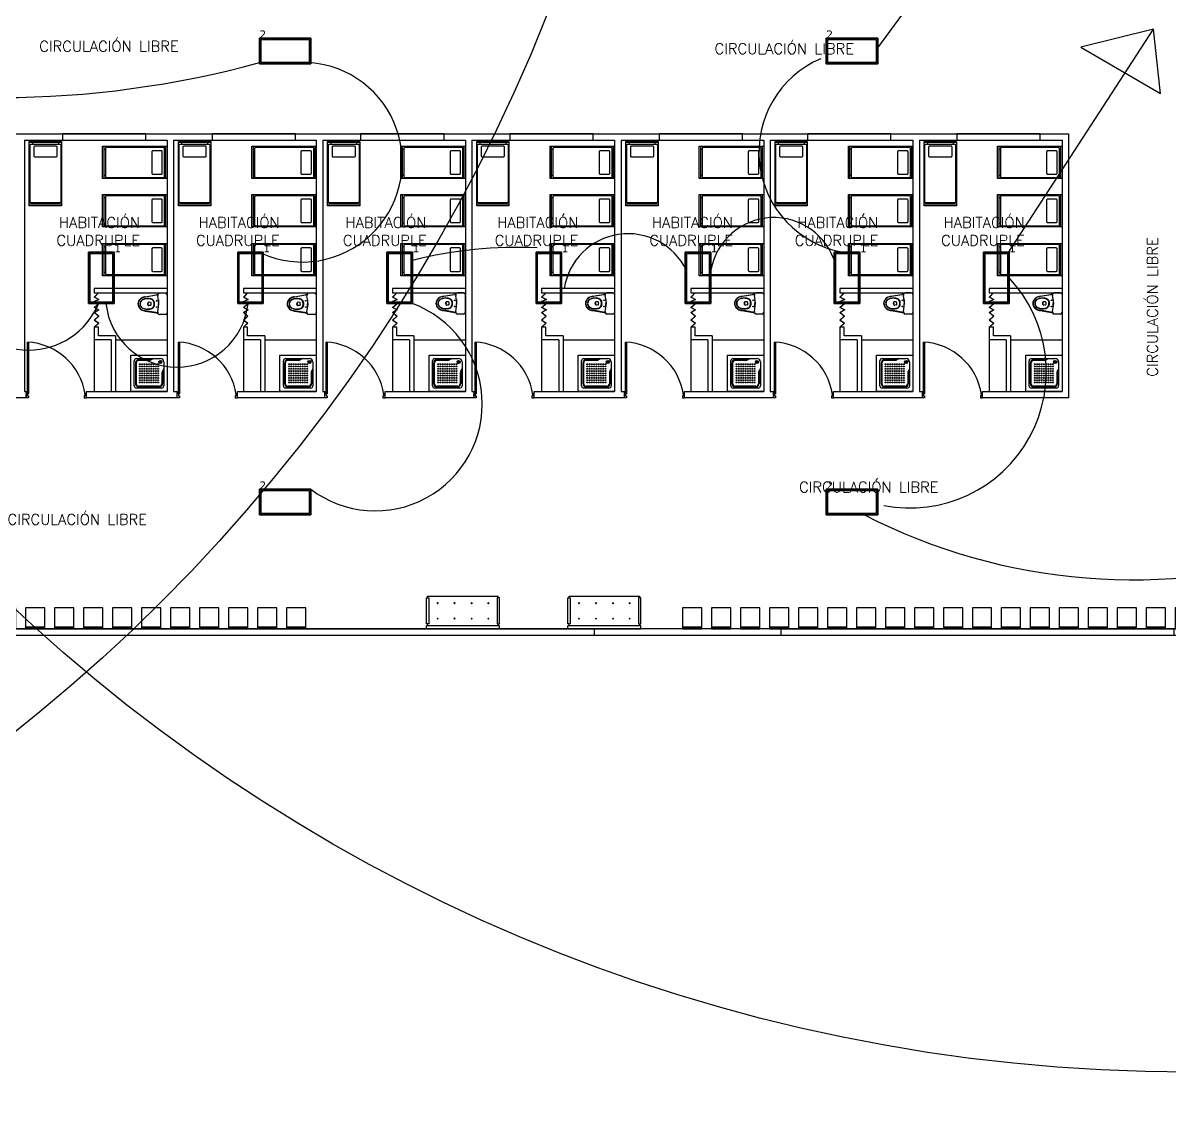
# Model space of a CAD drawing. Header units: metres. Extents: x -24 to 527, y -154 to 95.
# Drawn here: x 41.52 to 68.21, y -10.93 to 14.26 of the extents above; entities that cross this region are included whole.
import ezdxf

# ---------------------------------------------------------------- set-up
doc = ezdxf.new("R2010")
doc.units = ezdxf.units.M
doc.header["$MEASUREMENT"] = 0
for name, color, linetype in [('AN-TEXTO', 3, 'Continuous'), ('AR-MOBILIRIO', 1, 'Continuous'), ('AR-MUROS', 6, 'Continuous'), ('AR-PUERTAS', 2, 'Continuous'), ('AR-VENTANAS', 2, 'Continuous')]:
    doc.layers.add(name, color=color, linetype=linetype)
doc.layers.add('EQUIPO', color=1, linetype='Continuous', lineweight=0)
doc.styles.add('REGULAR-2.5', font='romans.shx', dxfattribs={"height": 2.5})
doc.styles.add('TableTextStyle', font='')
doc.styles.get('TableTextStyle').set_extended_font_data('VERDANA.TTF')

# ---------------------------------------------------------------- blocks, each defined once
blk = doc.blocks.new('31643339')
at = {"layer": 'AR-MOBILIRIO'}
for p, q in [((0.038, 0.5), (0.038, -0.5)), ((0.038, 0.4), (0.087, 0.4)), ((1.9, 0.4), (1.95, 0.4)), ((1.95, 0.5), (1.95, -0.5)), ((0.038, -0.4), (0.087, -0.4)), ((1.9, -0.4), (1.95, -0.4))]:
    blk.add_line(p, q, dxfattribs=at)
blk.add_lwpolyline([(0, -0.5), (0, 0.5), (2, 0.5), (2, -0.5)], close=True, dxfattribs=at)
for points in [[(1.87, 0.475, -0.414214), (1.9, 0.445), (1.9, -0.445, -0.414214), (1.87, -0.475), (0.117, -0.475, -0.414214), (0.087, -0.445), (0.087, 0.445, -0.414214), (0.117, 0.475)], [(0.15, -0.332, 0.414214), (0.18, -0.362), (0.447, -0.362, 0.414214), (0.477, -0.332), (0.477, 0.333, 0.414214), (0.447, 0.363), (0.18, 0.363, 0.414214), (0.15, 0.333)]]:
    blk.add_lwpolyline(points, format="xyb", close=True, dxfattribs=at)
blk = doc.blocks.new('AR-PUERTA 2')
at = {"layer": 'AR-PUERTAS', "linetype": 'Continuous'}
for points in [[(-1.354, -0.058), (-1.354, -0.008), (-1.329, -0.008), (-1.329, 0.042), (-1.379, 0.042), (-1.379, -0.058)], [(-0.029, -0.008), (-0.029, 0.042), (0.021, 0.042), (0.021, -0.058), (-0.004, -0.058), (-0.004, -0.008)], [(-0.004, -0.058), (-0.004, -1.258), (-0.029, -1.258), (-0.029, -0.058)]]:
    blk.add_lwpolyline(points, close=True, dxfattribs=at)
blk.add_arc((0.061, 0.169), 1.428, 188.1236, 267.3924, dxfattribs=at)
blk = doc.blocks.new('silla')
for points in [[(-0.225, -0.023), (0.225, -0.023), (0.225, 0.023), (-0.225, 0.023)], [(-0.225, -0.473), (0.225, -0.473), (0.225, -0.023), (-0.225, -0.023)]]:
    blk.add_lwpolyline(points, close=True)
blk = doc.blocks.new('*U99')
at = {"layer": 'AR-MOBILIRIO', "rotation": 90}
blk.add_blockref('silla', (-0.225, 0), dxfattribs=at)
blk = doc.blocks.new('*U100')
at = {"layer": 'AR-MUROS', "color": 0, "linetype": 'ByBlock', "lineweight": -2}
for p in [(0, 12.825), (0, 12.15), (0, 11.475), (0, 10.8), (0, 10.125), (0, 9.45), (0, 8.775), (0, 8.1), (0, 7.425), (0, 6.75), (0, 6.075), (0, 5.4), (0, 4.725), (0, 4.05), (0, 3.375), (0, 2.7), (0, 2.025), (0, 1.35), (0, 0.675), (0, 0)]:
    blk.add_blockref('*U99', p, dxfattribs=at)
blk = doc.blocks.new('mueb')
at = {"layer": 'AR-MOBILIRIO'}
for p, q in [((354.197, 187.284), (354.197, 187.21)), ((355.897, 187.284), (354.197, 187.284)), ((354.197, 187.21), (355.897, 187.21)), ((354.251, 187.161), (354.197, 187.161)), ((354.197, 187.161), (354.197, 186.556)), ((354.224, 187.21), (354.224, 187.161)), ((354.251, 186.556), (354.251, 187.161)), ((355.842, 187.161), (355.897, 187.161)), ((355.842, 186.556), (355.842, 187.161)), ((355.87, 187.21), (355.87, 187.161)), ((355.897, 187.284), (355.897, 187.21)), ((355.897, 187.161), (355.897, 186.556)), ((354.468, 187.058), (354.444, 187.033)), ((354.468, 187.033), (354.444, 187.058)), ((354.859, 187.058), (354.834, 187.033)), ((354.859, 187.033), (354.834, 187.058)), ((355.232, 187.033), (355.257, 187.058)), ((355.232, 187.058), (355.257, 187.033)), ((355.623, 187.033), (355.647, 187.058)), ((355.623, 187.058), (355.647, 187.033)), ((354.468, 186.67), (354.444, 186.695)), ((354.468, 186.695), (354.444, 186.67)), ((354.859, 186.695), (354.834, 186.67)), ((354.859, 186.67), (354.834, 186.695)), ((355.232, 186.67), (355.257, 186.695)), ((355.232, 186.695), (355.257, 186.67)), ((355.623, 186.695), (355.647, 186.67)), ((355.623, 186.67), (355.647, 186.695)), ((354.197, 186.556), (354.251, 186.556)), ((354.197, 186.556), (354.251, 186.556)), ((354.224, 186.556), (354.224, 186.52)), ((354.224, 186.556), (354.224, 186.52)), ((355.87, 186.52), (354.224, 186.52)), ((355.897, 186.556), (355.842, 186.556)), ((355.87, 186.556), (355.87, 186.52))]:
    blk.add_line(p, q, dxfattribs=at)
blk = doc.blocks.new('*U101')
at = {"layer": 'AR-MOBILIRIO', "rotation": 90}
blk.add_blockref('silla', (-0.225, 0), dxfattribs=at)
blk = doc.blocks.new('*U102')
at = {"layer": 'AR-MUROS', "color": 0, "linetype": 'ByBlock', "lineweight": -2}
for p in [(0, 12.15), (0, 11.475), (0, 10.8), (0, 10.125), (0, 9.45), (0, 8.775), (0, 8.1), (0, 7.425), (0, 6.75), (0, 6.075), (0, 5.4), (0, 4.725), (0, 4.05), (0, 3.375), (0, 2.7), (0, 2.025), (0, 1.35), (0, 0.675), (0, 0)]:
    blk.add_blockref('*U101', p, dxfattribs=at)
blk = doc.blocks.new('AR-PUERTA ACORDION')
at = {"layer": 'AR-PUERTAS'}
blk.add_lwpolyline([(-0.386, 0.049), (-0.288, -0.046), (-0.235, 0.057), (-0.185, -0.044), (-0.129, 0.054), (-0.046, -0.045), (0.01, 0.056), (0.073, -0.046), (0.158, 0.053), (0.252, -0.046), (0.317, 0.054), (0.41, -0.047), (0.41, -0.054), (0.318, 0.046), (0.253, -0.054), (0.158, 0.046), (0.072, -0.054), (0.01, 0.046), (-0.045, -0.054), (-0.128, 0.046), (-0.185, -0.054), (-0.235, 0.046), (-0.287, -0.054), (-0.39, 0.046)], close=True, dxfattribs=at)
blk = doc.blocks.new('A$C05366594')
at = {"layer": 'AR-MOBILIRIO', "linetype": 'Continuous'}
for p, q in [((0, 0), (0, 0.72)), ((0, 0.72), (0.72, 0.72)), ((0.72, 0.72), (0.72, 0)), ((0.068, 0.113), (0.068, 0.608)), ((0.09, 0.563), (0.09, 0.158)), ((0.113, 0.653), (0.585, 0.653)), ((0.367, 0.63), (0.158, 0.63)), ((0.428, 0.653), (0.397, 0.637)), ((0.653, 0.585), (0.653, 0.113)), ((0.63, 0.367), (0.63, 0.158)), ((0.653, 0.428), (0.637, 0.397)), ((0.72, 0), (0, 0)), ((0.608, 0.068), (0.113, 0.068)), ((0.563, 0.09), (0.158, 0.09))]:
    blk.add_line(p, q, dxfattribs=at)
at = {"layer": 'AR-MOBILIRIO', "color": 250}
for p, q in [((0.104, 0.563), (0.104, 0.158)), ((0.367, 0.617), (0.158, 0.617)), ((0.458, 0.653), (0.403, 0.625)), ((0.653, 0.458), (0.625, 0.403)), ((0.617, 0.367), (0.617, 0.158)), ((0.563, 0.104), (0.158, 0.104))]:
    blk.add_line(p, q, dxfattribs=at)
at = {"layer": 'AR-MOBILIRIO', "linetype": 'Continuous'}
for centre, major_axis, start_param, end_param in [((0.113, 0.608), (0.0318, 0.0318), 0.785398, 2.356194), ((0.158, 0.563), (0.0477, 0.0477), 0.785398, 2.356194), ((0.367, 0.698), (0.0477, 0.0477), 3.926991, 4.390638), ((0.585, 0.585), (0.0477, 0.0477), 5.497787, 7.068583), ((0.698, 0.367), (-0.0477, 0.0477), 0.321751, 0.785398), ((0.113, 0.113), (-0.0318, 0.0318), 0.785398, 2.356194), ((0.158, 0.158), (-0.0477, 0.0477), 0.785398, 2.356194), ((0.158, 0.158), (-0.0477, 0.0477), 0.785398, 2.356194), ((0.563, 0.158), (0.0477, 0.0477), 3.926991, 5.497787), ((0.608, 0.113), (-0.0318, 0.0318), 2.356194, 3.926991)]:
    blk.add_ellipse(centre, major_axis=major_axis, ratio=1, start_param=start_param, end_param=end_param, dxfattribs=at)
at = {"layer": 'AR-MOBILIRIO', "color": 250}
for centre, major_axis, start_param, end_param in [((0.158, 0.563), (-0.0382, 0.0382), -0.785398, 0.785398), ((0.18, 0.54), (-0.00636, 0.00636), -0.785398, 5.497787), ((0.18, 0.495), (-0.00636, 0.00636), -0.785398, 5.497787), ((0.18, 0.45), (-0.00636, 0.00636), -0.785398, 5.497787), ((0.225, 0.54), (0.00636, 0.00636), 0.785398, 7.068583), ((0.225, 0.495), (0.00636, 0.00636), 0.785398, 7.068583), ((0.225, 0.45), (0.00636, 0.00636), 0.785398, 7.068583), ((0.27, 0.54), (0.00636, 0.00636), 0.785398, 7.068583), ((0.27, 0.495), (0.00636, 0.00636), 0.785398, 7.068583), ((0.27, 0.45), (0.00636, 0.00636), 0.785398, 7.068583), ((0.315, 0.54), (-0.00636, 0.00636), -0.785398, 5.497787), ((0.315, 0.495), (-0.00636, 0.00636), -0.785398, 5.497787), ((0.315, 0.45), (-0.00636, 0.00636), -0.785398, 5.497787), ((0.36, 0.54), (-0.00636, 0.00636), -0.785398, 5.497787), ((0.36, 0.495), (-0.00636, 0.00636), -0.785398, 5.497787), ((0.36, 0.45), (-0.00636, 0.00636), -0.785398, 5.497787), ((0.367, 0.698), (0.0573, 0.0573), 3.926991, 4.390638), ((0.405, 0.54), (-0.00636, 0.00636), -0.785398, 5.497787), ((0.405, 0.495), (-0.00636, 0.00636), -0.785398, 5.497787), ((0.405, 0.45), (-0.00636, 0.00636), -0.785398, 5.497787), ((0.45, 0.54), (0.00636, 0.00636), 0.785398, 7.068583), ((0.45, 0.495), (0.00636, 0.00636), 0.785398, 7.068583), ((0.45, 0.45), (0.00636, 0.00636), 0.785398, 7.068583), ((0.495, 0.54), (0.00636, 0.00636), 0.785398, 7.068583), ((0.495, 0.495), (0.00636, 0.00636), 0.785398, 7.068583), ((0.495, 0.45), (0.00636, 0.00636), 0.785398, 7.068583), ((0.54, 0.54), (-0.00636, 0.00636), -0.785398, 5.497787), ((0.54, 0.495), (-0.00636, 0.00636), -0.785398, 5.497787), ((0.54, 0.45), (-0.00636, 0.00636), -0.785398, 5.497787), ((0.585, 0.585), (0.0223, 0.0223), 0.785398, 7.068583), ((0.585, 0.585), (-0.00955, 0.00955), -0.785398, 5.497787), ((0.576, 0.585), (0.00286, 0.00286), 0.785398, 7.068583), ((0.581, 0.592), (0.00286, 0.00286), 0.785398, 7.068583), ((0.581, 0.578), (0.00286, 0.00286), 0.785398, 7.068583), ((0.589, 0.592), (0.00286, 0.00286), 0.785398, 7.068583), ((0.589, 0.578), (0.00286, 0.00286), 0.785398, 7.068583), ((0.594, 0.585), (0.00286, 0.00286), 0.785398, 7.068583), ((0.18, 0.405), (-0.00636, 0.00636), -0.785398, 5.497787), ((0.18, 0.36), (-0.00636, 0.00636), -0.785398, 5.497787), ((0.18, 0.315), (-0.00636, 0.00636), -0.785398, 5.497787), ((0.18, 0.27), (-0.00636, 0.00636), -0.785398, 5.497787), ((0.18, 0.225), (-0.00636, 0.00636), -0.785398, 5.497787), ((0.225, 0.405), (0.00636, 0.00636), 0.785398, 7.068583), ((0.225, 0.36), (0.00636, 0.00636), 0.785398, 7.068583), ((0.225, 0.315), (0.00636, 0.00636), 0.785398, 7.068583), ((0.225, 0.27), (0.00636, 0.00636), 0.785398, 7.068583), ((0.225, 0.225), (0.00636, 0.00636), 0.785398, 7.068583), ((0.27, 0.405), (0.00636, 0.00636), 0.785398, 7.068583), ((0.27, 0.36), (0.00636, 0.00636), 0.785398, 7.068583), ((0.27, 0.315), (0.00636, 0.00636), 0.785398, 7.068583), ((0.27, 0.27), (0.00636, 0.00636), 0.785398, 7.068583), ((0.27, 0.225), (0.00636, 0.00636), 0.785398, 7.068583), ((0.315, 0.36), (-0.00636, 0.00636), -0.785398, 5.497787), ((0.315, 0.315), (-0.00636, 0.00636), -0.785398, 5.497787), ((0.315, 0.27), (-0.00636, 0.00636), -0.785398, 5.497787), ((0.315, 0.225), (-0.00636, 0.00636), -0.785398, 5.497787), ((0.315, 0.405), (-0.00636, 0.00636), -0.785398, 5.497787), ((0.36, 0.405), (-0.00636, 0.00636), -0.785398, 5.497787), ((0.36, 0.36), (-0.00636, 0.00636), -0.785398, 5.497787), ((0.36, 0.315), (-0.00636, 0.00636), -0.785398, 5.497787), ((0.36, 0.27), (-0.00636, 0.00636), -0.785398, 5.497787), ((0.36, 0.225), (-0.00636, 0.00636), -0.785398, 5.497787), ((0.405, 0.405), (-0.00636, 0.00636), -0.785398, 5.497787), ((0.405, 0.36), (-0.00636, 0.00636), -0.785398, 5.497787), ((0.405, 0.315), (-0.00636, 0.00636), -0.785398, 5.497787), ((0.405, 0.27), (-0.00636, 0.00636), -0.785398, 5.497787), ((0.405, 0.225), (-0.00636, 0.00636), -0.785398, 5.497787), ((0.45, 0.405), (0.00636, 0.00636), 0.785398, 7.068583), ((0.45, 0.36), (0.00636, 0.00636), 0.785398, 7.068583), ((0.45, 0.315), (0.00636, 0.00636), 0.785398, 7.068583), ((0.45, 0.27), (0.00636, 0.00636), 0.785398, 7.068583), ((0.45, 0.225), (0.00636, 0.00636), 0.785398, 7.068583), ((0.495, 0.405), (0.00636, 0.00636), 0.785398, 7.068583), ((0.495, 0.36), (0.00636, 0.00636), 0.785398, 7.068583), ((0.495, 0.315), (0.00636, 0.00636), 0.785398, 7.068583), ((0.495, 0.27), (0.00636, 0.00636), 0.785398, 7.068583), ((0.495, 0.225), (0.00636, 0.00636), 0.785398, 7.068583), ((0.54, 0.36), (-0.00636, 0.00636), -0.785398, 5.497787), ((0.54, 0.315), (-0.00636, 0.00636), -0.785398, 5.497787), ((0.54, 0.27), (-0.00636, 0.00636), -0.785398, 5.497787), ((0.54, 0.225), (-0.00636, 0.00636), -0.785398, 5.497787), ((0.54, 0.405), (-0.00636, 0.00636), -0.785398, 5.497787), ((0.698, 0.367), (-0.0573, 0.0573), 0.321751, 0.785398), ((0.158, 0.158), (-0.0382, 0.0382), 0.785398, 2.356194), ((0.158, 0.158), (0.0382, 0.0382), 2.356194, 3.926991), ((0.18, 0.18), (-0.00636, 0.00636), -0.785398, 5.497787), ((0.225, 0.18), (0.00636, 0.00636), 0.785398, 7.068583), ((0.27, 0.18), (0.00636, 0.00636), 0.785398, 7.068583), ((0.315, 0.18), (-0.00636, 0.00636), -0.785398, 5.497787), ((0.36, 0.18), (-0.00636, 0.00636), -0.785398, 5.497787), ((0.405, 0.18), (-0.00636, 0.00636), -0.785398, 5.497787), ((0.45, 0.18), (0.00636, 0.00636), 0.785398, 7.068583), ((0.495, 0.18), (0.00636, 0.00636), 0.785398, 7.068583), ((0.54, 0.18), (-0.00636, 0.00636), -0.785398, 5.497787), ((0.563, 0.158), (0.0382, 0.0382), 3.926991, 5.497787)]:
    blk.add_ellipse(centre, major_axis=major_axis, ratio=1, start_param=start_param, end_param=end_param, dxfattribs=at)
blk = doc.blocks.new('1p-toppiece')
at = {"layer": 'AR-MOBILIRIO'}
for p, q in [((-0.532, 0.174), (-0.265, 0.22)), ((-0.232, 0.219), (-0.531, 0.169)), ((-0.485, 0.003), (-0.485, 0.003)), ((-0.485, 0.003), (-0.485, 0.003)), ((-0.485, 0.003), (-0.485, 0.003)), ((-0.485, 0.003), (-0.485, 0.003)), ((-0.485, 0.003), (-0.485, 0.003)), ((-0.485, 0.003), (-0.485, 0.003)), ((-0.485, 0.003), (-0.485, 0.003)), ((-0.485, 0.003), (-0.485, 0.003)), ((-0.406, 0.039), (-0.443, 0.044)), ((-0.232, 0.22), (-0.232, 0.195)), ((-0.205, 0.008), (-0.232, 0.195)), ((-0.218, 0.098), (-0.218, 0.003)), ((-0.218, -0.093), (-0.218, 0.003)), ((-0.047, 0.26), (-0.192, 0.26)), ((-0.007, 0.22), (-0.007, -0.214)), ((-0.532, -0.169), (-0.265, -0.215)), ((-0.232, -0.214), (-0.531, -0.163)), ((-0.406, -0.034), (-0.443, -0.039)), ((-0.232, -0.189), (-0.205, -0.003)), ((-0.232, -0.189), (-0.232, -0.214)), ((-0.047, -0.254), (-0.192, -0.254))]:
    blk.add_line(p, q, dxfattribs=at)
blk.add_lwpolyline([(-0.467, -0.009, 0.139005), (-0.464, -0.009, 0.107089), (-0.461, -0.006, 0.080212), (-0.46, -0.002, 0.06796), (-0.459, 0.003, 0.06796), (-0.46, 0.007, 0.080212), (-0.461, 0.011, 0.107089), (-0.464, 0.014, 0.139005), (-0.467, 0.015, 0.139005), (-0.47, 0.014, 0.107089), (-0.473, 0.011, 0.080212), (-0.474, 0.007, 0.06796), (-0.475, 0.003, 0.06796), (-0.474, -0.002, 0.080212), (-0.473, -0.006, 0.107089), (-0.47, -0.009, 0.139005)], format="xyb", close=True, dxfattribs=at)
for centre in [(-0.26, 0.078), (-0.26, -0.072)]:
    blk.add_circle(centre, 0.008, dxfattribs=at)
for centre, radius, start, end in [((-0.545, -0.004), 0.165, 137.5273, 177.8064), ((-0.545, 0.009), 0.165, 182.1936, 222.4727), ((-0.545, -0.004), 0.159, 137.1746, 177.7477), ((-0.545, 0.009), 0.159, 182.2523, 222.8254), ((-0.518, -0.034), 0.206, 106.927, 136.493), ((-0.541, -0.003), 0.122, 134.1142, 177.24), ((-0.541, 0.008), 0.122, 182.76, 225.8858), ((-0.518, -0.034), 0.2, 106.5054, 136.1127), ((-0.541, -0.003), 0.115, 133.4423, 177.1285), ((-0.541, 0.008), 0.115, 182.8715, 226.5577), ((-0.519, -0.031), 0.157, 102.7254, 132.8308), ((-0.52, -0.03), 0.15, 101.8667, 132.1155), ((-0.482, -0.117), 0.296, 99.7929, 108.8085), ((-0.482, -0.12), 0.292, 99.5848, 108.4322), ((-0.482, -0.148), 0.279, 90.6669, 104.9929), ((-0.482, -0.156), 0.281, 90.6819, 104.1933), ((-0.474, -0.297), 0.428, 81.7587, 91.4179), ((-0.488, -0.362), 0.487, 81.705, 89.6761), ((-0.434, 0.003), 0.0456, 126.1832, 180), ((-0.434, 0.003), 0.0456, 180, 233.8168), ((-0.447, 0.019), 0.025, 82.2348, 126.1832), ((-0.434, -0.002), 0.123, 44.007, 82.2929), ((-0.431, -0.004), 0.132, 44.3018, 82.295), ((-0.408, 0.024), 0.015, 13.7696, 82.2348), ((-0.495, 0.003), 0.105, 0, 13.7696), ((-0.495, 0.003), 0.105, 346.2304, 0), ((-0.46, 0.006), 0.138, 358.6352, 34.0042), ((-0.46, -0.001), 0.138, 325.9958, 1.3648), ((-0.441, 0.008), 0.132, 357.4666, 37.446), ((-0.441, -0.003), 0.132, 322.554, 2.5334), ((-0.24, 0.073), 0.15, 87.0389, 99.7929), ((-0.192, 0.22), 0.04, 90, 180), ((-0.244, 0.003), 0.04, 351.6776, 8.3142), ((-0.047, 0.22), 0.04, 0, 90), ((-0.518, 0.039), 0.206, 223.507, 253.073), ((-0.518, 0.039), 0.2, 223.8873, 253.4946), ((-0.519, 0.036), 0.157, 227.1692, 257.2746), ((-0.52, 0.036), 0.15, 227.8845, 258.1333), ((-0.482, 0.122), 0.296, 251.1915, 260.2071), ((-0.482, 0.125), 0.292, 251.5678, 260.4152), ((-0.482, 0.153), 0.279, 255.0071, 269.3331), ((-0.482, 0.161), 0.281, 255.8067, 269.3181), ((-0.488, 0.368), 0.487, 270.3239, 278.295), ((-0.474, 0.302), 0.428, 268.5821, 278.2413), ((-0.447, -0.014), 0.025, 233.8168, 277.7652), ((-0.434, 0.007), 0.123, 277.7071, 315.993), ((-0.431, 0.009), 0.132, 277.705, 315.6982), ((-0.408, -0.019), 0.015, 277.7652, 346.2304), ((-0.24, -0.067), 0.15, 260.2071, 272.966), ((-0.192, -0.214), 0.04, 180, 270), ((-0.047, -0.214), 0.04, 270, 360)]:
    blk.add_arc(centre, radius, start, end, dxfattribs=at)

msp = doc.modelspace()

# ---------------------------------------------------------------- linework, layer by layer
at = {"layer": 'AR-MUROS'}
for p, q in [((43.183, 7.179), (43.183, 6.879)), ((43.283, 7.179), (43.183, 7.179)), ((43.283, 6.979), (43.283, 7.179)), ((43.682, 6.979), (43.682, 5.679)), ((46.657, 7.179), (46.657, 6.879)), ((46.757, 7.179), (46.657, 7.179)), ((46.757, 6.979), (46.757, 7.179)), ((47.156, 6.979), (47.156, 5.679)), ((50.13, 7.179), (50.13, 6.879)), ((50.23, 7.179), (50.13, 7.179)), ((50.23, 6.979), (50.23, 7.179)), ((50.629, 6.979), (50.629, 5.679)), ((53.603, 7.179), (53.603, 6.879)), ((53.703, 7.179), (53.603, 7.179)), ((53.703, 6.979), (53.703, 7.179)), ((54.102, 6.979), (54.102, 5.679)), ((57.076, 7.179), (57.076, 6.879)), ((57.176, 7.179), (57.076, 7.179)), ((57.176, 6.979), (57.176, 7.179)), ((57.575, 6.979), (57.575, 5.679)), ((60.55, 7.179), (60.55, 6.879)), ((60.65, 7.179), (60.55, 7.179)), ((60.65, 6.979), (60.65, 7.179)), ((61.049, 6.979), (61.049, 5.679)), ((64.023, 7.179), (64.023, 6.879)), ((64.123, 7.179), (64.023, 7.179)), ((64.123, 6.979), (64.123, 7.179)), ((64.522, 6.979), (64.522, 5.679)), ((43.183, 6.879), (43.183, 5.679)), ((43.582, 6.879), (43.582, 5.679)), ((46.657, 6.879), (46.657, 5.679)), ((47.056, 6.879), (47.056, 5.679)), ((50.13, 6.879), (50.13, 5.679)), ((50.529, 6.879), (50.529, 5.679)), ((53.603, 6.879), (53.603, 5.679)), ((54.002, 6.879), (54.002, 5.679)), ((57.076, 6.879), (57.076, 5.679)), ((57.475, 6.879), (57.475, 5.679)), ((60.55, 6.879), (60.55, 5.679)), ((60.949, 6.879), (60.949, 5.679)), ((64.023, 6.879), (64.023, 5.679)), ((64.422, 6.879), (64.422, 5.679))]:
    msp.add_line(p, q, dxfattribs=at)
for points in [[(93.94, 16.816), (93.94, 0), (6, 0)], [(38.086, 11.679), (41.559, 11.679)], [(41.559, 11.679), (45.032, 11.679)], [(41.559, 11.529), (41.559, 5.679)], [(41.559, 11.529), (44.882, 11.529), (44.882, 5.679)], [(45.032, 11.679), (48.506, 11.679)], [(45.032, 11.529), (45.032, 5.679)], [(45.032, 11.529), (48.356, 11.529), (48.356, 5.679)], [(48.506, 11.679), (51.979, 11.679)], [(48.506, 11.529), (48.506, 5.679)], [(48.506, 11.529), (51.829, 11.529), (51.829, 5.679)], [(51.979, 11.679), (55.452, 11.679)], [(51.979, 11.529), (51.979, 5.679)], [(51.979, 11.529), (55.302, 11.529), (55.302, 5.679)], [(55.452, 11.679), (58.925, 11.679)], [(55.452, 11.529), (55.452, 5.679)], [(55.452, 11.529), (58.775, 11.529), (58.775, 5.679)], [(58.925, 11.679), (62.399, 11.679)], [(58.925, 11.529), (58.925, 5.679)], [(58.925, 11.529), (62.249, 11.529), (62.249, 5.679)], [(62.399, 11.679), (65.872, 11.679), (65.872, 5.529)], [(62.399, 11.529), (62.399, 5.679)], [(62.399, 11.529), (65.722, 11.529), (65.722, 5.679)], [(44.882, 8.079), (43.183, 8.079), (43.183, 7.979), (44.882, 7.979)], [(48.356, 8.079), (46.657, 8.079), (46.657, 7.979), (48.356, 7.979)], [(51.829, 8.079), (50.13, 8.079), (50.13, 7.979), (51.829, 7.979)], [(55.302, 8.079), (53.603, 8.079), (53.603, 7.979), (55.302, 7.979)], [(58.775, 8.079), (57.076, 8.079), (57.076, 7.979), (58.775, 7.979)], [(62.249, 8.079), (60.55, 8.079), (60.55, 7.979), (62.249, 7.979)], [(65.722, 8.079), (64.023, 8.079), (64.023, 7.979), (65.722, 7.979)], [(43.682, 6.979), (43.283, 6.979)], [(47.156, 6.979), (46.757, 6.979)], [(50.629, 6.979), (50.23, 6.979)], [(54.102, 6.979), (53.703, 6.979)], [(57.575, 6.979), (57.176, 6.979)], [(61.049, 6.979), (60.65, 6.979)], [(64.522, 6.979), (64.123, 6.979)], [(43.582, 6.879), (43.183, 6.879)], [(43.682, 6.879), (44.882, 6.879)], [(47.056, 6.879), (46.657, 6.879)], [(47.156, 6.879), (48.356, 6.879)], [(50.529, 6.879), (50.13, 6.879)], [(50.629, 6.879), (51.829, 6.879)], [(54.002, 6.879), (53.603, 6.879)], [(54.102, 6.879), (55.302, 6.879)], [(57.475, 6.879), (57.076, 6.879)], [(57.575, 6.879), (58.775, 6.879)], [(60.949, 6.879), (60.55, 6.879)], [(61.049, 6.879), (62.249, 6.879)], [(64.422, 6.879), (64.023, 6.879)], [(64.522, 6.879), (65.722, 6.879)], [(41.559, 5.679), (41.604, 5.679)], [(41.604, 5.529), (41.604, 5.679)], [(43.004, 5.679), (44.882, 5.679)], [(43.004, 5.529), (43.004, 5.679)], [(45.032, 5.679), (45.118, 5.679)], [(45.118, 5.529), (45.118, 5.679)], [(46.518, 5.679), (48.356, 5.679)], [(46.518, 5.529), (46.518, 5.679)], [(48.506, 5.679), (48.558, 5.679)], [(48.558, 5.529), (48.558, 5.679)], [(49.958, 5.679), (51.829, 5.679)], [(49.958, 5.529), (49.958, 5.679)], [(51.979, 5.679), (52.029, 5.679)], [(52.029, 5.529), (52.029, 5.679)], [(53.429, 5.679), (55.302, 5.679)], [(53.429, 5.529), (53.429, 5.679)], [(55.452, 5.679), (55.53, 5.679)], [(55.53, 5.529), (55.53, 5.679)], [(56.93, 5.679), (58.775, 5.679)], [(56.93, 5.529), (56.93, 5.679)], [(58.925, 5.679), (59.003, 5.679)], [(59.003, 5.529), (59.003, 5.679)], [(60.403, 5.679), (62.249, 5.679)], [(60.403, 5.529), (60.403, 5.679)], [(62.399, 5.679), (62.471, 5.679)], [(62.471, 5.529), (62.471, 5.679)], [(63.871, 5.679), (65.722, 5.679)], [(63.871, 5.529), (63.871, 5.679)], [(41.604, 5.529), (39.53, 5.529)], [(45.118, 5.529), (43.004, 5.529)], [(48.558, 5.529), (46.518, 5.529)], [(52.029, 5.529), (49.958, 5.529)], [(55.53, 5.529), (53.429, 5.529)], [(59.003, 5.529), (56.93, 5.529)], [(62.471, 5.529), (60.403, 5.529)], [(65.872, 5.529), (63.871, 5.529)], [(69.872, 0.15), (6.15, 0.15)]]:
    msp.add_lwpolyline(points, dxfattribs=at)
at = {"layer": 'AR-PUERTAS'}
for p, q in [((61.429, 13.684), (62.831, 15.581)), ((64.459, 8.893), (67.855, 14.118)), ((67.855, 14.118), (66.159, 13.695)), ((68.018, 12.619), (67.855, 14.118)), ((66.159, 13.695), (68.018, 12.619))]:
    msp.add_line(p, q, dxfattribs=at)
for centre in [(68.692, 29.912), (16.426, 29.146)]:
    msp.add_circle(centre, 40.081, dxfattribs=at)
for centre, radius, start, end in [((61.027, 11.252), 2.364, 112.9876, 260.1853), ((40.975, 35.427), 22.904, 254.9525, 285.3339), ((48.032, 11.019), 2.325, 246.1459, 85.9041), ((59.012, 8.235), 1.494, 15.9703, 169.6318), ((55.619, 7.845), 1.508, 25.9234, 171.0623), ((53.055, -1.123), 10.158, 87.4796, 104.013), ((62.18, 6.143), 3.176, 259.0086, 43.3758), ((41.658, 8.412), 1.767, 202.8392, 336.8908), ((45.112, 7.91), 1.665, 186.34, 353.4215), ((49.73, 5.391), 2.49, 232.9078, 69.6633), ((67.368, 14.961), 13.666, 242.7901, 288.0781)]:
    msp.add_arc(centre, radius, start, end, dxfattribs=at)
at = {"layer": 'AR-VENTANAS'}
for points in [[(42.444, 11.679), (42.444, 11.529), (44.386, 11.529), (44.386, 11.679)], [(45.929, 11.679), (45.929, 11.529), (47.871, 11.529), (47.871, 11.679)], [(49.387, 11.679), (49.387, 11.529), (51.33, 11.529), (51.33, 11.679)], [(52.862, 11.679), (52.862, 11.529), (54.805, 11.529), (54.805, 11.679)], [(56.341, 11.679), (56.341, 11.529), (58.284, 11.529), (58.284, 11.679)], [(59.791, 11.679), (59.791, 11.529), (61.734, 11.529), (61.734, 11.679)], [(63.269, 11.679), (63.269, 11.529), (65.212, 11.529), (65.212, 11.679)], [(34.834, 0.15), (54.83, 0.15), (54.83, 0), (34.834, 0)], [(59.18, 0.15), (68.326, 0.15), (68.326, 0), (59.18, 0)]]:
    msp.add_lwpolyline(points, close=True, dxfattribs=at)
at = {"layer": 'Defpoints'}
for points in [[(48.229, 13.905, 0), (47.032, 13.905, 0)], [(47.032, 13.905, 0), (47.032, 13.905, 0)], [(47.032, 13.905, 0), (48.229, 13.905, 0)], [(47.032, 13.905, 0), (47.032, 13.308, 0)], [(47.032, 13.308, 0), (47.032, 13.905, 0)], [(47.032, 13.905, 0), (47.032, 13.905, 0)], [(47.032, 13.308, 0), (47.032, 13.905, 0)], [(47.032, 13.905, 0), (48.229, 13.905, 0)], [(47.032, 13.905, 0), (47.032, 13.308, 0)], [(48.229, 13.905, 0), (47.032, 13.905, 0)], [(48.229, 13.905, 0), (48.229, 13.905, 0)], [(48.229, 13.308, 0), (48.229, 13.905, 0)], [(48.229, 13.905, 0), (48.229, 13.905, 0)], [(48.229, 13.905, 0), (48.229, 13.308, 0)], [(48.229, 13.905, 0), (48.229, 13.308, 0)], [(48.229, 13.308, 0), (48.229, 13.905, 0)], [(61.429, 13.905, 0), (60.232, 13.905, 0)], [(60.232, 13.905, 0), (60.232, 13.905, 0)], [(60.232, 13.905, 0), (61.429, 13.905, 0)], [(60.232, 13.905, 0), (60.232, 13.308, 0)], [(60.232, 13.308, 0), (60.232, 13.905, 0)], [(60.232, 13.905, 0), (60.232, 13.905, 0)], [(60.232, 13.308, 0), (60.232, 13.905, 0)], [(60.232, 13.905, 0), (61.429, 13.905, 0)], [(60.232, 13.905, 0), (60.232, 13.308, 0)], [(61.429, 13.905, 0), (60.232, 13.905, 0)], [(61.429, 13.905, 0), (61.429, 13.905, 0)], [(61.429, 13.308, 0), (61.429, 13.905, 0)], [(61.429, 13.905, 0), (61.429, 13.905, 0)], [(61.429, 13.905, 0), (61.429, 13.308, 0)], [(61.429, 13.905, 0), (61.429, 13.308, 0)], [(61.429, 13.308, 0), (61.429, 13.905, 0)], [(48.199, 13.875, 0), (47.062, 13.875, 0)], [(47.062, 13.875, 0), (47.062, 13.338, 0)], [(47.062, 13.875, 0), (48.199, 13.875, 0)], [(47.062, 13.338, 0), (47.062, 13.875, 0)], [(48.199, 13.338, 0), (48.199, 13.875, 0)], [(48.199, 13.875, 0), (48.199, 13.338, 0)], [(61.399, 13.875, 0), (60.262, 13.875, 0)], [(60.262, 13.875, 0), (60.262, 13.338, 0)], [(60.262, 13.875, 0), (61.399, 13.875, 0)], [(60.262, 13.338, 0), (60.262, 13.875, 0)], [(61.399, 13.338, 0), (61.399, 13.875, 0)], [(61.399, 13.875, 0), (61.399, 13.338, 0)], [(47.032, 13.308, 0), (47.032, 13.308, 0)], [(47.032, 13.308, 0), (48.229, 13.308, 0)], [(48.229, 13.308, 0), (47.032, 13.308, 0)], [(47.032, 13.308, 0), (47.032, 13.308, 0)], [(48.229, 13.308, 0), (47.032, 13.308, 0)], [(47.032, 13.308, 0), (48.229, 13.308, 0)], [(47.062, 13.338, 0), (48.199, 13.338, 0)], [(48.199, 13.338, 0), (47.062, 13.338, 0)], [(48.229, 13.308, 0), (48.229, 13.308, 0)], [(48.229, 13.308, 0), (48.229, 13.308, 0)], [(60.232, 13.308, 0), (60.232, 13.308, 0)], [(60.232, 13.308, 0), (61.429, 13.308, 0)], [(61.429, 13.308, 0), (60.232, 13.308, 0)], [(60.232, 13.308, 0), (60.232, 13.308, 0)], [(61.429, 13.308, 0), (60.232, 13.308, 0)], [(60.232, 13.308, 0), (61.429, 13.308, 0)], [(60.262, 13.338, 0), (61.399, 13.338, 0)], [(61.399, 13.338, 0), (60.262, 13.338, 0)], [(61.429, 13.308, 0), (61.429, 13.308, 0)], [(61.429, 13.308, 0), (61.429, 13.308, 0)], [(43.052, 8.923, 0), (43.052, 7.726, 0)], [(43.052, 7.726, 0), (43.052, 8.923, 0)], [(43.052, 8.923, 0), (43.052, 8.923, 0)], [(43.649, 8.923, 0), (43.052, 8.923, 0)], [(43.052, 8.923, 0), (43.052, 8.923, 0)], [(43.052, 8.923, 0), (43.649, 8.923, 0)], [(43.052, 8.923, 0), (43.649, 8.923, 0)], [(43.052, 7.726, 0), (43.052, 8.923, 0)], [(43.649, 8.923, 0), (43.052, 8.923, 0)], [(43.052, 8.923, 0), (43.052, 7.726, 0)], [(43.082, 8.893, 0), (43.082, 7.756, 0)], [(43.619, 8.893, 0), (43.082, 8.893, 0)], [(43.082, 7.756, 0), (43.082, 8.893, 0)], [(43.082, 8.893, 0), (43.619, 8.893, 0)], [(43.619, 7.756, 0), (43.619, 8.893, 0)], [(43.619, 8.893, 0), (43.619, 7.756, 0)], [(43.649, 7.726, 0), (43.649, 8.923, 0)], [(43.649, 8.923, 0), (43.649, 8.923, 0)], [(43.649, 8.923, 0), (43.649, 7.726, 0)], [(43.649, 8.923, 0), (43.649, 8.923, 0)], [(43.649, 8.923, 0), (43.649, 7.726, 0)], [(43.649, 7.726, 0), (43.649, 8.923, 0)], [(46.525, 8.923, 0), (46.525, 7.726, 0)], [(46.525, 7.726, 0), (46.525, 8.923, 0)], [(46.525, 8.923, 0), (46.525, 8.923, 0)], [(47.122, 8.923, 0), (46.525, 8.923, 0)], [(46.525, 8.923, 0), (46.525, 8.923, 0)], [(46.525, 8.923, 0), (47.122, 8.923, 0)], [(46.525, 8.923, 0), (47.122, 8.923, 0)], [(46.525, 7.726, 0), (46.525, 8.923, 0)], [(47.122, 8.923, 0), (46.525, 8.923, 0)], [(46.525, 8.923, 0), (46.525, 7.726, 0)], [(46.555, 8.893, 0), (46.555, 7.756, 0)], [(47.092, 8.893, 0), (46.555, 8.893, 0)], [(46.555, 7.756, 0), (46.555, 8.893, 0)], [(46.555, 8.893, 0), (47.092, 8.893, 0)], [(47.092, 7.756, 0), (47.092, 8.893, 0)], [(47.092, 8.893, 0), (47.092, 7.756, 0)], [(47.122, 7.726, 0), (47.122, 8.923, 0)], [(47.122, 8.923, 0), (47.122, 8.923, 0)], [(47.122, 8.923, 0), (47.122, 7.726, 0)], [(47.122, 8.923, 0), (47.122, 8.923, 0)], [(47.122, 8.923, 0), (47.122, 7.726, 0)], [(47.122, 7.726, 0), (47.122, 8.923, 0)], [(49.999, 8.923, 0), (49.999, 7.726, 0)], [(49.999, 7.726, 0), (49.999, 8.923, 0)], [(49.999, 8.923, 0), (49.999, 8.923, 0)], [(50.596, 8.923, 0), (49.999, 8.923, 0)], [(49.999, 8.923, 0), (49.999, 8.923, 0)], [(49.999, 8.923, 0), (50.596, 8.923, 0)], [(49.999, 8.923, 0), (50.596, 8.923, 0)], [(49.999, 7.726, 0), (49.999, 8.923, 0)], [(50.596, 8.923, 0), (49.999, 8.923, 0)], [(49.999, 8.923, 0), (49.999, 7.726, 0)], [(50.029, 8.893, 0), (50.029, 7.756, 0)], [(50.566, 8.893, 0), (50.029, 8.893, 0)], [(50.029, 7.756, 0), (50.029, 8.893, 0)], [(50.029, 8.893, 0), (50.566, 8.893, 0)], [(50.566, 7.756, 0), (50.566, 8.893, 0)], [(50.566, 8.893, 0), (50.566, 7.756, 0)], [(50.596, 7.726, 0), (50.596, 8.923, 0)], [(50.596, 8.923, 0), (50.596, 8.923, 0)], [(50.596, 8.923, 0), (50.596, 7.726, 0)], [(50.596, 8.923, 0), (50.596, 8.923, 0)], [(50.596, 8.923, 0), (50.596, 7.726, 0)], [(50.596, 7.726, 0), (50.596, 8.923, 0)], [(54.069, 8.923, 0), (53.472, 8.923, 0)], [(53.472, 8.923, 0), (53.472, 8.923, 0)], [(53.472, 8.923, 0), (54.069, 8.923, 0)], [(53.472, 8.923, 0), (53.472, 7.726, 0)], [(53.472, 7.726, 0), (53.472, 8.923, 0)], [(53.472, 8.923, 0), (53.472, 8.923, 0)], [(53.472, 7.726, 0), (53.472, 8.923, 0)], [(53.472, 8.923, 0), (54.069, 8.923, 0)], [(54.069, 8.923, 0), (53.472, 8.923, 0)], [(53.472, 8.923, 0), (53.472, 7.726, 0)], [(54.039, 8.893, 0), (53.502, 8.893, 0)], [(53.502, 8.893, 0), (53.502, 7.756, 0)], [(53.502, 7.756, 0), (53.502, 8.893, 0)], [(53.502, 8.893, 0), (54.039, 8.893, 0)], [(54.039, 7.756, 0), (54.039, 8.893, 0)], [(54.039, 8.893, 0), (54.039, 7.756, 0)], [(54.069, 7.726, 0), (54.069, 8.923, 0)], [(54.069, 8.923, 0), (54.069, 8.923, 0)], [(54.069, 8.923, 0), (54.069, 7.726, 0)], [(54.069, 8.923, 0), (54.069, 8.923, 0)], [(54.069, 8.923, 0), (54.069, 7.726, 0)], [(54.069, 7.726, 0), (54.069, 8.923, 0)], [(56.945, 8.923, 0), (56.945, 7.726, 0)], [(56.945, 7.726, 0), (56.945, 8.923, 0)], [(56.945, 8.923, 0), (56.945, 8.923, 0)], [(57.542, 8.923, 0), (56.945, 8.923, 0)], [(56.945, 8.923, 0), (56.945, 8.923, 0)], [(56.945, 8.923, 0), (57.542, 8.923, 0)], [(56.945, 8.923, 0), (57.542, 8.923, 0)], [(56.945, 7.726, 0), (56.945, 8.923, 0)], [(57.542, 8.923, 0), (56.945, 8.923, 0)], [(56.945, 8.923, 0), (56.945, 7.726, 0)], [(56.975, 8.893, 0), (56.975, 7.756, 0)], [(57.512, 8.893, 0), (56.975, 8.893, 0)], [(56.975, 7.756, 0), (56.975, 8.893, 0)], [(56.975, 8.893, 0), (57.512, 8.893, 0)], [(57.512, 7.756, 0), (57.512, 8.893, 0)], [(57.512, 8.893, 0), (57.512, 7.756, 0)], [(57.542, 7.726, 0), (57.542, 8.923, 0)], [(57.542, 8.923, 0), (57.542, 8.923, 0)], [(57.542, 8.923, 0), (57.542, 7.726, 0)], [(57.542, 8.923, 0), (57.542, 8.923, 0)], [(57.542, 8.923, 0), (57.542, 7.726, 0)], [(57.542, 7.726, 0), (57.542, 8.923, 0)], [(60.418, 8.923, 0), (60.418, 7.726, 0)], [(60.418, 7.726, 0), (60.418, 8.923, 0)], [(60.418, 8.923, 0), (60.418, 8.923, 0)], [(61.015, 8.923, 0), (60.418, 8.923, 0)], [(60.418, 8.923, 0), (60.418, 8.923, 0)], [(60.418, 8.923, 0), (61.015, 8.923, 0)], [(60.418, 8.923, 0), (61.015, 8.923, 0)], [(60.418, 7.726, 0), (60.418, 8.923, 0)], [(61.015, 8.923, 0), (60.418, 8.923, 0)], [(60.418, 8.923, 0), (60.418, 7.726, 0)], [(60.448, 8.893, 0), (60.448, 7.756, 0)], [(60.985, 8.893, 0), (60.448, 8.893, 0)], [(60.448, 7.756, 0), (60.448, 8.893, 0)], [(60.448, 8.893, 0), (60.985, 8.893, 0)], [(60.985, 7.756, 0), (60.985, 8.893, 0)], [(60.985, 8.893, 0), (60.985, 7.756, 0)], [(61.015, 7.726, 0), (61.015, 8.923, 0)], [(61.015, 8.923, 0), (61.015, 8.923, 0)], [(61.015, 8.923, 0), (61.015, 7.726, 0)], [(61.015, 8.923, 0), (61.015, 8.923, 0)], [(61.015, 8.923, 0), (61.015, 7.726, 0)], [(61.015, 7.726, 0), (61.015, 8.923, 0)], [(64.489, 8.923, 0), (63.892, 8.923, 0)], [(63.892, 8.923, 0), (63.892, 8.923, 0)], [(63.892, 8.923, 0), (64.489, 8.923, 0)], [(63.892, 8.923, 0), (63.892, 7.726, 0)], [(63.892, 7.726, 0), (63.892, 8.923, 0)], [(63.892, 8.923, 0), (63.892, 8.923, 0)], [(63.892, 7.726, 0), (63.892, 8.923, 0)], [(63.892, 8.923, 0), (64.489, 8.923, 0)], [(64.489, 8.923, 0), (63.892, 8.923, 0)], [(63.892, 8.923, 0), (63.892, 7.726, 0)], [(64.459, 8.893, 0), (63.922, 8.893, 0)], [(63.922, 8.893, 0), (63.922, 7.756, 0)], [(63.922, 7.756, 0), (63.922, 8.893, 0)], [(63.922, 8.893, 0), (64.459, 8.893, 0)], [(64.459, 7.756, 0), (64.459, 8.893, 0)], [(64.459, 8.893, 0), (64.459, 7.756, 0)], [(64.489, 7.726, 0), (64.489, 8.923, 0)], [(64.489, 8.923, 0), (64.489, 8.923, 0)], [(64.489, 8.923, 0), (64.489, 7.726, 0)], [(64.489, 8.923, 0), (64.489, 8.923, 0)], [(64.489, 8.923, 0), (64.489, 7.726, 0)], [(64.489, 7.726, 0), (64.489, 8.923, 0)], [(43.082, 7.756, 0), (43.619, 7.756, 0)], [(43.619, 7.756, 0), (43.082, 7.756, 0)], [(46.555, 7.756, 0), (47.092, 7.756, 0)], [(47.092, 7.756, 0), (46.555, 7.756, 0)], [(50.029, 7.756, 0), (50.566, 7.756, 0)], [(50.566, 7.756, 0), (50.029, 7.756, 0)], [(53.502, 7.756, 0), (54.039, 7.756, 0)], [(54.039, 7.756, 0), (53.502, 7.756, 0)], [(56.975, 7.756, 0), (57.512, 7.756, 0)], [(57.512, 7.756, 0), (56.975, 7.756, 0)], [(60.448, 7.756, 0), (60.985, 7.756, 0)], [(60.985, 7.756, 0), (60.448, 7.756, 0)], [(63.922, 7.756, 0), (64.459, 7.756, 0)], [(64.459, 7.756, 0), (63.922, 7.756, 0)], [(43.052, 7.726, 0), (43.052, 7.726, 0)], [(43.052, 7.726, 0), (43.649, 7.726, 0)], [(43.649, 7.726, 0), (43.052, 7.726, 0)], [(43.052, 7.726, 0), (43.052, 7.726, 0)], [(43.649, 7.726, 0), (43.052, 7.726, 0)], [(43.052, 7.726, 0), (43.649, 7.726, 0)], [(43.649, 7.726, 0), (43.649, 7.726, 0)], [(43.649, 7.726, 0), (43.649, 7.726, 0)], [(46.525, 7.726, 0), (46.525, 7.726, 0)], [(46.525, 7.726, 0), (47.122, 7.726, 0)], [(47.122, 7.726, 0), (46.525, 7.726, 0)], [(46.525, 7.726, 0), (46.525, 7.726, 0)], [(47.122, 7.726, 0), (46.525, 7.726, 0)], [(46.525, 7.726, 0), (47.122, 7.726, 0)], [(47.122, 7.726, 0), (47.122, 7.726, 0)], [(47.122, 7.726, 0), (47.122, 7.726, 0)], [(49.999, 7.726, 0), (49.999, 7.726, 0)], [(49.999, 7.726, 0), (50.596, 7.726, 0)], [(50.596, 7.726, 0), (49.999, 7.726, 0)], [(49.999, 7.726, 0), (49.999, 7.726, 0)], [(50.596, 7.726, 0), (49.999, 7.726, 0)], [(49.999, 7.726, 0), (50.596, 7.726, 0)], [(50.596, 7.726, 0), (50.596, 7.726, 0)], [(50.596, 7.726, 0), (50.596, 7.726, 0)], [(53.472, 7.726, 0), (53.472, 7.726, 0)], [(53.472, 7.726, 0), (54.069, 7.726, 0)], [(54.069, 7.726, 0), (53.472, 7.726, 0)], [(53.472, 7.726, 0), (53.472, 7.726, 0)], [(54.069, 7.726, 0), (53.472, 7.726, 0)], [(53.472, 7.726, 0), (54.069, 7.726, 0)], [(54.069, 7.726, 0), (54.069, 7.726, 0)], [(54.069, 7.726, 0), (54.069, 7.726, 0)], [(56.945, 7.726, 0), (56.945, 7.726, 0)], [(56.945, 7.726, 0), (57.542, 7.726, 0)], [(57.542, 7.726, 0), (56.945, 7.726, 0)], [(56.945, 7.726, 0), (56.945, 7.726, 0)], [(57.542, 7.726, 0), (56.945, 7.726, 0)], [(56.945, 7.726, 0), (57.542, 7.726, 0)], [(57.542, 7.726, 0), (57.542, 7.726, 0)], [(57.542, 7.726, 0), (57.542, 7.726, 0)], [(60.418, 7.726, 0), (60.418, 7.726, 0)], [(60.418, 7.726, 0), (61.015, 7.726, 0)], [(61.015, 7.726, 0), (60.418, 7.726, 0)], [(60.418, 7.726, 0), (60.418, 7.726, 0)], [(61.015, 7.726, 0), (60.418, 7.726, 0)], [(60.418, 7.726, 0), (61.015, 7.726, 0)], [(61.015, 7.726, 0), (61.015, 7.726, 0)], [(61.015, 7.726, 0), (61.015, 7.726, 0)], [(63.892, 7.726, 0), (63.892, 7.726, 0)], [(63.892, 7.726, 0), (64.489, 7.726, 0)], [(64.489, 7.726, 0), (63.892, 7.726, 0)], [(63.892, 7.726, 0), (63.892, 7.726, 0)], [(64.489, 7.726, 0), (63.892, 7.726, 0)], [(63.892, 7.726, 0), (64.489, 7.726, 0)], [(64.489, 7.726, 0), (64.489, 7.726, 0)], [(64.489, 7.726, 0), (64.489, 7.726, 0)], [(48.229, 3.405, 0), (47.032, 3.405, 0)], [(47.032, 3.405, 0), (47.032, 3.405, 0)], [(47.032, 3.405, 0), (48.229, 3.405, 0)], [(47.032, 3.405, 0), (47.032, 2.808, 0)], [(47.032, 2.808, 0), (47.032, 3.405, 0)], [(47.032, 3.405, 0), (47.032, 3.405, 0)], [(47.032, 2.808, 0), (47.032, 3.405, 0)], [(47.032, 3.405, 0), (48.229, 3.405, 0)], [(47.032, 3.405, 0), (47.032, 2.808, 0)], [(48.229, 3.405, 0), (47.032, 3.405, 0)], [(48.199, 3.375, 0), (47.062, 3.375, 0)], [(47.062, 3.375, 0), (47.062, 2.838, 0)], [(47.062, 3.375, 0), (48.199, 3.375, 0)], [(47.062, 2.838, 0), (47.062, 3.375, 0)], [(48.199, 2.838, 0), (48.199, 3.375, 0)], [(48.199, 3.375, 0), (48.199, 2.838, 0)], [(48.229, 3.405, 0), (48.229, 3.405, 0)], [(48.229, 2.808, 0), (48.229, 3.405, 0)], [(48.229, 3.405, 0), (48.229, 3.405, 0)], [(48.229, 3.405, 0), (48.229, 2.808, 0)], [(48.229, 3.405, 0), (48.229, 2.808, 0)], [(48.229, 2.808, 0), (48.229, 3.405, 0)], [(61.429, 3.405, 0), (60.232, 3.405, 0)], [(60.232, 3.405, 0), (60.232, 3.405, 0)], [(60.232, 3.405, 0), (61.429, 3.405, 0)], [(60.232, 3.405, 0), (60.232, 2.808, 0)], [(60.232, 2.808, 0), (60.232, 3.405, 0)], [(60.232, 3.405, 0), (60.232, 3.405, 0)], [(60.232, 2.808, 0), (60.232, 3.405, 0)], [(60.232, 3.405, 0), (61.429, 3.405, 0)], [(60.232, 3.405, 0), (60.232, 2.808, 0)], [(61.429, 3.405, 0), (60.232, 3.405, 0)], [(61.399, 3.375, 0), (60.262, 3.375, 0)], [(60.262, 3.375, 0), (60.262, 2.838, 0)], [(60.262, 3.375, 0), (61.399, 3.375, 0)], [(60.262, 2.838, 0), (60.262, 3.375, 0)], [(61.399, 2.838, 0), (61.399, 3.375, 0)], [(61.399, 3.375, 0), (61.399, 2.838, 0)], [(61.429, 3.405, 0), (61.429, 3.405, 0)], [(61.429, 2.808, 0), (61.429, 3.405, 0)], [(61.429, 3.405, 0), (61.429, 3.405, 0)], [(61.429, 3.405, 0), (61.429, 2.808, 0)], [(61.429, 3.405, 0), (61.429, 2.808, 0)], [(61.429, 2.808, 0), (61.429, 3.405, 0)], [(47.032, 2.808, 0), (47.032, 2.808, 0)], [(47.032, 2.808, 0), (48.229, 2.808, 0)], [(48.229, 2.808, 0), (47.032, 2.808, 0)], [(47.032, 2.808, 0), (47.032, 2.808, 0)], [(48.229, 2.808, 0), (47.032, 2.808, 0)], [(47.032, 2.808, 0), (48.229, 2.808, 0)], [(47.062, 2.838, 0), (48.199, 2.838, 0)], [(48.199, 2.838, 0), (47.062, 2.838, 0)], [(48.229, 2.808, 0), (48.229, 2.808, 0)], [(48.229, 2.808, 0), (48.229, 2.808, 0)], [(60.232, 2.808, 0), (60.232, 2.808, 0)], [(60.232, 2.808, 0), (61.429, 2.808, 0)], [(61.429, 2.808, 0), (60.232, 2.808, 0)], [(60.232, 2.808, 0), (60.232, 2.808, 0)], [(61.429, 2.808, 0), (60.232, 2.808, 0)], [(60.232, 2.808, 0), (61.429, 2.808, 0)], [(60.262, 2.838, 0), (61.399, 2.838, 0)], [(61.399, 2.838, 0), (60.262, 2.838, 0)], [(61.429, 2.808, 0), (61.429, 2.808, 0)], [(61.429, 2.808, 0), (61.429, 2.808, 0)]]:
    msp.add_polyline3d(points, dxfattribs=at)

# ---------------------------------------------------------------- block references
at = {"rotation": 180}
for p in [(406.818, 187.434), (410.111, 187.434)]:
    msp.add_blockref('mueb', p, dxfattribs=at)
at = {"layer": 'AR-MOBILIRIO', "color": 4, "xscale": 0.9681450398693042, "yscale": 0.9681450398693042, "zscale": 0.9681450398693042}
for p in [(44.889, 7.716), (51.829, 7.728), (55.309, 7.728), (58.782, 7.728), (62.255, 7.728), (65.728, 7.728)]:
    msp.add_blockref('1p-toppiece', p, dxfattribs=at)
at = {"layer": 'AR-MOBILIRIO'}
for name, p, xscale, yscale, zscale in [('1p-toppiece', (48.362, 7.716), 0.9681450398693042, 0.9681450398693042, 0.9681450398693042), ('A$C05366594', (44.036, 5.679), 1.176120000000083, 1.176120000000083, 1.176120000000083), ('A$C05366594', (47.509, 5.679), 1.176120000000083, 1.176120000000083, 1.176120000000083), ('A$C05366594', (50.982, 5.679), 1.176120000000083, 1.176120000000083, 1.176120000000083), ('A$C05366594', (54.455, 5.679), 1.176120000000083, 1.176120000000083, 1.176120000000083), ('A$C05366594', (57.929, 5.679), 1.176120000000083, 1.176120000000083, 1.176120000000083), ('A$C05366594', (61.402, 5.679), 1.176120000000083, 1.176120000000083, 1.176120000000083), ('A$C05366594', (64.875, 5.679), 1.176120000000083, 1.176120000000083, 1.176120000000083)]:
    msp.add_blockref(name, p, dxfattribs=dict(at, xscale=xscale, yscale=yscale, zscale=zscale))
at = {"layer": 'AR-MUROS'}
for name, p, rotation in [('AR-PUERTA 2', (41.624, 5.571), 180), ('AR-PUERTA 2', (45.139, 5.571), 180), ('AR-PUERTA 2', (48.578, 5.571), 180), ('AR-PUERTA 2', (52.049, 5.571), 180), ('AR-PUERTA 2', (55.551, 5.571), 180), ('AR-PUERTA 2', (59.023, 5.571), 180), ('AR-PUERTA 2', (62.492, 5.571), 180), ('AR-PUERTA 2', (62.492, 5.571), 180), ('*U100', (47.884, 0.398), 89.99999999999999), ('*U102', (69.258, 0.398), 89.99999999999999)]:
    msp.add_blockref(name, p, dxfattribs=dict(at, rotation=rotation))
at = {"layer": 'AR-VENTANAS', "rotation": 270}
for p in [(43.238, 7.59), (46.711, 7.59), (50.184, 7.59), (53.657, 7.59), (57.131, 7.59), (60.604, 7.59), (64.077, 7.59)]:
    msp.add_blockref('AR-PUERTA ACORDION', p, dxfattribs=at)
at = {"layer": 'EQUIPO', "xscale": 0.7516572760392114, "yscale": 0.7516572760392114, "zscale": 0.7516572760392114}
for p, rotation in [((42.048, 11.503), 270), ((45.521, 11.503), 270), ((48.994, 11.503), 270), ((52.467, 11.503), 270), ((55.941, 11.503), 270), ((59.414, 11.503), 270), ((62.887, 11.503), 270), ((44.882, 11.012), 180), ((48.356, 11.012), 180), ((51.829, 11.012), 180), ((55.302, 11.012), 180), ((58.775, 11.012), 180), ((62.249, 11.012), 180), ((65.722, 11.012), 180), ((44.882, 9.888), 180), ((48.356, 9.888), 180), ((51.829, 9.888), 180), ((55.302, 9.888), 180), ((58.775, 9.888), 180), ((62.249, 9.888), 180), ((65.722, 9.888), 180), ((44.882, 8.749), 180), ((48.356, 8.749), 180), ((51.829, 8.749), 180), ((55.302, 8.749), 180), ((58.775, 8.749), 180), ((62.249, 8.749), 180), ((65.722, 8.749), 180)]:
    msp.add_blockref('31643339', p, dxfattribs=dict(at, rotation=rotation))

# ---------------------------------------------------------------- texts
at = {"layer": 'AN-TEXTO', "char_height": 0.25, "attachment_point": 1, "style": 'REGULAR-2.5'}
for s, width, heights, insert in [('\\pi1.09558;CIRCULACIÓN LIBRE ', 5.7864, [0.31], (40.808, 13.843)), ('\\pi1.09558;CIRCULACIÓN LIBRE ', 5.7864, [0.31], (56.535, 13.785)), ('\\pi-0.03715;HABITACIÓN\\P\\pi-0.09667;CUADRUPLE', 1.9138, [1.229], (42.401, 9.739)), ('\\pi-0.03715;HABITACIÓN\\P\\pi-0.09667;CUADRUPLE', 1.9138, [1.229], (45.652, 9.739)), ('\\pi-0.03715;HABITACIÓN\\P\\pi-0.09667;CUADRUPLE', 1.9138, [1.229], (49.071, 9.739)), ('\\pi-0.03715;HABITACIÓN\\P\\pi-0.09667;CUADRUPLE', 1.9138, [1.229], (52.608, 9.739)), ('\\pi-0.03715;HABITACIÓN\\P\\pi-0.09667;CUADRUPLE', 1.9138, [1.229], (56.209, 9.739)), ('\\pi-0.03715;HABITACIÓN\\P\\pi-0.09667;CUADRUPLE', 1.9138, [1.229], (59.594, 9.739)), ('\\pi-0.03715;HABITACIÓN\\P\\pi-0.09667;CUADRUPLE', 1.9138, [1.229], (63.003, 9.739)), ('\\pi1.09558;CIRCULACIÓN LIBRE ', 5.7864, [0.31], (58.504, 3.578)), ('\\pi1.09558;CIRCULACIÓN LIBRE ', 5.7864, [0.31], (40.069, 2.825))]:
    msp.add_mtext_dynamic_manual_height_columns(s, width=width, gutter_width=1.25, heights=heights, dxfattribs=dict(at, insert=insert))
at = {"layer": 'AN-TEXTO', "insert": (67.701, 4.926), "char_height": 0.25, "attachment_point": 1, "rotation": 90, "style": 'REGULAR-2.5'}
msp.add_mtext_dynamic_manual_height_columns('\\pi1.09558;CIRCULACIÓN LIBRE ', width=5.7864, gutter_width=1.25, heights=[0.31], dxfattribs=at)
at = {"layer": 'Defpoints', "style": 'TableTextStyle'}
for s, p in [('2', (47.032, 13.905)), ('2', (60.232, 13.905)), ('1', (43.649, 8.923)), ('1', (47.122, 8.923)), ('1', (50.596, 8.923)), ('1', (54.069, 8.923)), ('1', (57.542, 8.923)), ('1', (61.015, 8.923)), ('1', (64.489, 8.923)), ('2', (47.032, 3.405)), ('2', (60.232, 3.405))]:
    msp.add_text(s, height=0.18, dxfattribs=at).set_placement(p)

doc.saveas('drawing.dxf')
